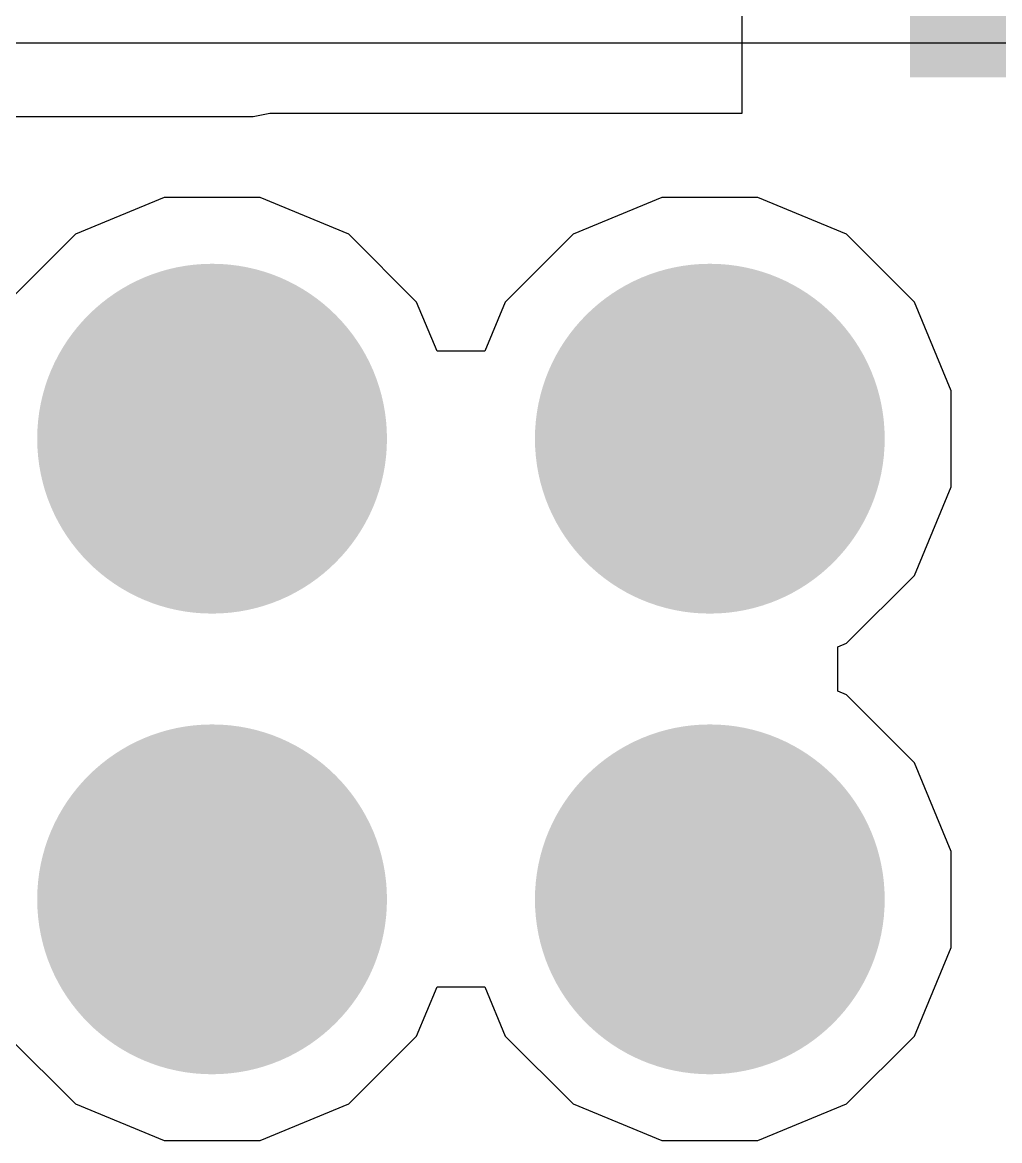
# Model space of a CAD drawing. Header units: inches. Extents: x -4 to 5258, y -4 to 5281.
# Drawn here: x 61.882 to 64.126, y 15.894 to 18.462 of the extents above; entities that cross this region are included whole.
import ezdxf

# ---------------------------------------------------------------- set-up
doc = ezdxf.new("R2010")
doc.units = ezdxf.units.IN
for name, color, linetype in [('Bottom Layer', 5, 'Continuous'), ('Bottom Solder', 6, 'Continuous'), ('Drill Drawing', 1, 'Continuous'), ('Layer 1', 16, 'Continuous'), ('Layer 2', 76, 'Continuous'), ('Top Layer', 1, 'Continuous'), ('Top Overlay', 2, 'Continuous'), ('Top Solder', 216, 'Continuous'), ('Via Holes', 16, 'Continuous')]:
    doc.layers.add(name, color=color, linetype=linetype)

# ---------------------------------------------------------------- blocks, each defined once
blk = doc.blocks.new('SOIC_8_19')
at = {"layer": 'Top Overlay'}
blk.add_hatch(color=2, dxfattribs=at).paths.add_polyline_path([(-1.8278, 1.5748), (-1.4976, 1.5748), (-1.4976, 2.2352), (-1.8278, 2.2352)])

msp = doc.modelspace()

# ---------------------------------------------------------------- hatches: boundary and pattern name
at = {"layer": 'Bottom Layer'}
h = msp.add_hatch(color=5, dxfattribs=at)
edge = h.paths.add_edge_path()
edge.add_arc((62.3174, 17.5059), 0.3, 0, 360)
h = msp.add_hatch(color=5, dxfattribs=at)
edge = h.paths.add_edge_path()
edge.add_arc((63.4604, 17.5059), 0.3, 0, 360)
h = msp.add_hatch(color=5, dxfattribs=at)
edge = h.paths.add_edge_path()
edge.add_arc((62.3174, 16.4482), 0.3, 0, 360)
h = msp.add_hatch(color=5, dxfattribs=at)
edge = h.paths.add_edge_path()
edge.add_arc((63.4604, 16.4482), 0.3, 0, 360)
at = {"layer": 'Bottom Solder'}
h = msp.add_hatch(color=6, dxfattribs=at)
edge = h.paths.add_edge_path()
edge.add_arc((62.3174, 17.5059), 0.4016, 0, 360)
h = msp.add_hatch(color=6, dxfattribs=at)
edge = h.paths.add_edge_path()
edge.add_arc((63.4604, 17.5059), 0.4016, 0, 360)
h = msp.add_hatch(color=6, dxfattribs=at)
edge = h.paths.add_edge_path()
edge.add_arc((62.3174, 16.4482), 0.4016, 0, 360)
h = msp.add_hatch(color=6, dxfattribs=at)
edge = h.paths.add_edge_path()
edge.add_arc((63.4604, 16.4482), 0.4016, 0, 360)
at = {"layer": 'Layer 1'}
h = msp.add_hatch(color=16, dxfattribs=at)
edge = h.paths.add_edge_path()
edge.add_arc((62.3174, 17.5059), 0.3, 0, 360)
h = msp.add_hatch(color=16, dxfattribs=at)
edge = h.paths.add_edge_path()
edge.add_arc((63.4604, 17.5059), 0.3, 0, 360)
h = msp.add_hatch(color=16, dxfattribs=at)
edge = h.paths.add_edge_path()
edge.add_arc((62.3174, 16.4482), 0.3, 0, 360)
h = msp.add_hatch(color=16, dxfattribs=at)
edge = h.paths.add_edge_path()
edge.add_arc((63.4604, 16.4482), 0.3, 0, 360)
at = {"layer": 'Layer 2'}
h = msp.add_hatch(color=76, dxfattribs=at)
edge = h.paths.add_edge_path()
edge.add_arc((62.3174, 17.5059), 0.3, 0, 360)
h = msp.add_hatch(color=76, dxfattribs=at)
edge = h.paths.add_edge_path()
edge.add_arc((63.4604, 17.5059), 0.3, 0, 360)
h = msp.add_hatch(color=76, dxfattribs=at)
edge = h.paths.add_edge_path()
edge.add_arc((62.3174, 16.4482), 0.3, 0, 360)
h = msp.add_hatch(color=76, dxfattribs=at)
edge = h.paths.add_edge_path()
edge.add_arc((63.4604, 16.4482), 0.3, 0, 360)
at = {"layer": 'Top Layer'}
h = msp.add_hatch(color=1, dxfattribs=at)
edge = h.paths.add_edge_path()
edge.add_arc((62.3174, 17.5059), 0.3, 0, 360)
h = msp.add_hatch(color=1, dxfattribs=at)
edge = h.paths.add_edge_path()
edge.add_arc((63.4604, 17.5059), 0.3, 0, 360)
h = msp.add_hatch(color=1, dxfattribs=at)
edge = h.paths.add_edge_path()
edge.add_arc((62.3174, 16.4482), 0.3, 0, 360)
h = msp.add_hatch(color=1, dxfattribs=at)
edge = h.paths.add_edge_path()
edge.add_arc((63.4604, 16.4482), 0.3, 0, 360)
at = {"layer": 'Top Solder'}
h = msp.add_hatch(color=216, dxfattribs=at)
edge = h.paths.add_edge_path()
edge.add_arc((62.3174, 17.5059), 0.4016, 0, 360)
h = msp.add_hatch(color=216, dxfattribs=at)
edge = h.paths.add_edge_path()
edge.add_arc((63.4604, 17.5059), 0.4016, 0, 360)
h = msp.add_hatch(color=216, dxfattribs=at)
edge = h.paths.add_edge_path()
edge.add_arc((62.3174, 16.4482), 0.4016, 0, 360)
h = msp.add_hatch(color=216, dxfattribs=at)
edge = h.paths.add_edge_path()
edge.add_arc((63.4604, 16.4482), 0.4016, 0, 360)
at = {"layer": 'Via Holes'}
h = msp.add_hatch(color=7, dxfattribs=at)
edge = h.paths.add_edge_path()
edge.add_arc((62.3174, 17.5059), 0.15, 0, 360)
h = msp.add_hatch(color=7, dxfattribs=at)
edge = h.paths.add_edge_path()
edge.add_arc((63.4604, 17.5059), 0.15, 0, 360)
h = msp.add_hatch(color=7, dxfattribs=at)
edge = h.paths.add_edge_path()
edge.add_arc((62.3174, 16.4482), 0.15, 0, 360)
h = msp.add_hatch(color=7, dxfattribs=at)
edge = h.paths.add_edge_path()
edge.add_arc((63.4604, 16.4482), 0.15, 0, 360)

# ---------------------------------------------------------------- linework, layer by layer
at = {"layer": 'Bottom Layer'}
for p, q in [((62.2072, 18.0599), (62.0036, 17.9755)), ((62.4276, 18.0599), (62.2072, 18.0599)), ((62.6312, 17.9755), (62.4276, 18.0599)), ((63.3502, 18.0599), (63.1466, 17.9755)), ((63.5706, 18.0599), (63.3502, 18.0599)), ((63.7742, 17.9755), (63.5706, 18.0599)), ((62.0036, 17.9755), (61.8477, 17.8197)), ((62.7871, 17.8197), (62.6312, 17.9755)), ((63.1466, 17.9755), (62.9907, 17.8197)), ((63.9301, 17.8197), (63.7742, 17.9755)), ((62.8339, 17.7066), (62.7871, 17.8197)), ((62.9907, 17.8197), (62.9439, 17.7066)), ((64.0144, 17.6161), (63.9301, 17.8197)), ((62.9439, 17.7066), (62.8339, 17.7066)), ((64.0144, 17.3957), (64.0144, 17.6161)), ((63.9301, 17.1921), (64.0144, 17.3957)), ((63.7742, 17.0362), (63.9301, 17.1921)), ((63.754, 17.0278), (63.7742, 17.0362)), ((63.754, 16.9262), (63.754, 17.0278)), ((63.7742, 16.9179), (63.754, 16.9262)), ((63.9301, 16.762), (63.7742, 16.9179)), ((64.0144, 16.5584), (63.9301, 16.762)), ((64.0144, 16.338), (64.0144, 16.5584)), ((63.9301, 16.1344), (64.0144, 16.338)), ((62.7871, 16.1344), (62.8339, 16.2475)), ((62.8339, 16.2475), (62.9439, 16.2475)), ((62.9439, 16.2475), (62.9907, 16.1344)), ((61.8477, 16.1344), (62.0036, 15.9785)), ((62.6312, 15.9785), (62.7871, 16.1344)), ((62.9907, 16.1344), (63.1466, 15.9785)), ((63.7742, 15.9785), (63.9301, 16.1344)), ((62.0036, 15.9785), (62.2072, 15.8942)), ((62.4276, 15.8942), (62.6312, 15.9785)), ((63.1466, 15.9785), (63.3502, 15.8942)), ((63.5706, 15.8942), (63.7742, 15.9785)), ((62.2072, 15.8942), (62.4276, 15.8942)), ((63.3502, 15.8942), (63.5706, 15.8942))]:
    msp.add_line(p, q, dxfattribs=at)
at = {"layer": 'Drill Drawing'}
for points in [[(62.1904, 17.6329, 0.0508, 0.0508, 0), (62.1904, 17.7599, 0.0508, 0.0508, 0)], [(62.1904, 17.7599, 0.0508, 0.0508, 0), (62.4444, 17.7599, 0.0508, 0.0508, 0)], [(62.4444, 17.6329, 0.0508, 0.0508, 0), (62.4444, 17.7599, 0.0508, 0.0508, 0)], [(63.3334, 17.6329, 0.0508, 0.0508, 0), (63.3334, 17.7599, 0.0508, 0.0508, 0)], [(63.3334, 17.7599, 0.0508, 0.0508, 0), (63.5874, 17.7599, 0.0508, 0.0508, 0)], [(63.5874, 17.6329, 0.0508, 0.0508, 0), (63.5874, 17.7599, 0.0508, 0.0508, 0)], [(62.2412, 17.5821, 0.0508, 0.0508, 0), (62.2412, 17.6583, 0.0508, 0.0508, 0)], [(62.2412, 17.6583, 0.0508, 0.0508, 0), (62.3936, 17.6583, 0.0508, 0.0508, 0)], [(62.3936, 17.5821, 0.0508, 0.0508, 0), (62.3936, 17.6583, 0.0508, 0.0508, 0)], [(63.3842, 17.5821, 0.0508, 0.0508, 0), (63.3842, 17.6583, 0.0508, 0.0508, 0)], [(63.3842, 17.6583, 0.0508, 0.0508, 0), (63.5366, 17.6583, 0.0508, 0.0508, 0)], [(63.5366, 17.5821, 0.0508, 0.0508, 0), (63.5366, 17.6583, 0.0508, 0.0508, 0)], [(62.0634, 17.3789, 0.0508, 0.0508, 0), (62.0634, 17.6329, 0.0508, 0.0508, 0)], [(62.0634, 17.6329, 0.0508, 0.0508, 0), (62.1904, 17.6329, 0.0508, 0.0508, 0)], [(62.4444, 17.6329, 0.0508, 0.0508, 0), (62.5714, 17.6329, 0.0508, 0.0508, 0)], [(62.5714, 17.3789, 0.0508, 0.0508, 0), (62.5714, 17.6329, 0.0508, 0.0508, 0)], [(63.2064, 17.3789, 0.0508, 0.0508, 0), (63.2064, 17.6329, 0.0508, 0.0508, 0)], [(63.2064, 17.6329, 0.0508, 0.0508, 0), (63.3334, 17.6329, 0.0508, 0.0508, 0)], [(63.5874, 17.6329, 0.0508, 0.0508, 0), (63.7144, 17.6329, 0.0508, 0.0508, 0)], [(63.7144, 17.3789, 0.0508, 0.0508, 0), (63.7144, 17.6329, 0.0508, 0.0508, 0)], [(62.165, 17.4297, 0.0508, 0.0508, 0), (62.165, 17.5821, 0.0508, 0.0508, 0)], [(62.165, 17.5821, 0.0508, 0.0508, 0), (62.2412, 17.5821, 0.0508, 0.0508, 0)], [(62.3936, 17.5821, 0.0508, 0.0508, 0), (62.4698, 17.5821, 0.0508, 0.0508, 0)], [(62.4698, 17.4297, 0.0508, 0.0508, 0), (62.4698, 17.5821, 0.0508, 0.0508, 0)], [(63.308, 17.4297, 0.0508, 0.0508, 0), (63.308, 17.5821, 0.0508, 0.0508, 0)], [(63.308, 17.5821, 0.0508, 0.0508, 0), (63.3842, 17.5821, 0.0508, 0.0508, 0)], [(63.5366, 17.5821, 0.0508, 0.0508, 0), (63.6128, 17.5821, 0.0508, 0.0508, 0)], [(63.6128, 17.4297, 0.0508, 0.0508, 0), (63.6128, 17.5821, 0.0508, 0.0508, 0)], [(62.165, 17.4297, 0.0508, 0.0508, 0), (62.2412, 17.4297, 0.0508, 0.0508, 0)], [(62.2412, 17.3535, 0.0508, 0.0508, 0), (62.2412, 17.4297, 0.0508, 0.0508, 0)], [(62.3936, 17.4297, 0.0508, 0.0508, 0), (62.4698, 17.4297, 0.0508, 0.0508, 0)], [(62.3936, 17.3535, 0.0508, 0.0508, 0), (62.3936, 17.4297, 0.0508, 0.0508, 0)], [(63.308, 17.4297, 0.0508, 0.0508, 0), (63.3842, 17.4297, 0.0508, 0.0508, 0)], [(63.3842, 17.3535, 0.0508, 0.0508, 0), (63.3842, 17.4297, 0.0508, 0.0508, 0)], [(63.5366, 17.4297, 0.0508, 0.0508, 0), (63.6128, 17.4297, 0.0508, 0.0508, 0)], [(63.5366, 17.3535, 0.0508, 0.0508, 0), (63.5366, 17.4297, 0.0508, 0.0508, 0)], [(62.0634, 17.3789, 0.0508, 0.0508, 0), (62.1904, 17.3789, 0.0508, 0.0508, 0)], [(62.1904, 17.2519, 0.0508, 0.0508, 0), (62.1904, 17.3789, 0.0508, 0.0508, 0)], [(62.4444, 17.3789, 0.0508, 0.0508, 0), (62.5714, 17.3789, 0.0508, 0.0508, 0)], [(62.4444, 17.2519, 0.0508, 0.0508, 0), (62.4444, 17.3789, 0.0508, 0.0508, 0)], [(63.2064, 17.3789, 0.0508, 0.0508, 0), (63.3334, 17.3789, 0.0508, 0.0508, 0)], [(63.3334, 17.2519, 0.0508, 0.0508, 0), (63.3334, 17.3789, 0.0508, 0.0508, 0)], [(63.5874, 17.3789, 0.0508, 0.0508, 0), (63.7144, 17.3789, 0.0508, 0.0508, 0)], [(63.5874, 17.2519, 0.0508, 0.0508, 0), (63.5874, 17.3789, 0.0508, 0.0508, 0)], [(62.2412, 17.3535, 0.0508, 0.0508, 0), (62.3936, 17.3535, 0.0508, 0.0508, 0)], [(63.3842, 17.3535, 0.0508, 0.0508, 0), (63.5366, 17.3535, 0.0508, 0.0508, 0)], [(62.1904, 17.2519, 0.0508, 0.0508, 0), (62.4444, 17.2519, 0.0508, 0.0508, 0)], [(63.3334, 17.2519, 0.0508, 0.0508, 0), (63.5874, 17.2519, 0.0508, 0.0508, 0)], [(62.1904, 16.5752, 0.0508, 0.0508, 0), (62.1904, 16.7022, 0.0508, 0.0508, 0)], [(62.1904, 16.7022, 0.0508, 0.0508, 0), (62.4444, 16.7022, 0.0508, 0.0508, 0)], [(62.4444, 16.5752, 0.0508, 0.0508, 0), (62.4444, 16.7022, 0.0508, 0.0508, 0)], [(63.3334, 16.5752, 0.0508, 0.0508, 0), (63.3334, 16.7022, 0.0508, 0.0508, 0)], [(63.3334, 16.7022, 0.0508, 0.0508, 0), (63.5874, 16.7022, 0.0508, 0.0508, 0)], [(63.5874, 16.5752, 0.0508, 0.0508, 0), (63.5874, 16.7022, 0.0508, 0.0508, 0)], [(62.2412, 16.5244, 0.0508, 0.0508, 0), (62.2412, 16.6006, 0.0508, 0.0508, 0)], [(62.2412, 16.6006, 0.0508, 0.0508, 0), (62.3936, 16.6006, 0.0508, 0.0508, 0)], [(62.3936, 16.5244, 0.0508, 0.0508, 0), (62.3936, 16.6006, 0.0508, 0.0508, 0)], [(63.3842, 16.5244, 0.0508, 0.0508, 0), (63.3842, 16.6006, 0.0508, 0.0508, 0)], [(63.3842, 16.6006, 0.0508, 0.0508, 0), (63.5366, 16.6006, 0.0508, 0.0508, 0)], [(63.5366, 16.5244, 0.0508, 0.0508, 0), (63.5366, 16.6006, 0.0508, 0.0508, 0)], [(62.0634, 16.3212, 0.0508, 0.0508, 0), (62.0634, 16.5752, 0.0508, 0.0508, 0)], [(62.0634, 16.5752, 0.0508, 0.0508, 0), (62.1904, 16.5752, 0.0508, 0.0508, 0)], [(62.4444, 16.5752, 0.0508, 0.0508, 0), (62.5714, 16.5752, 0.0508, 0.0508, 0)], [(62.5714, 16.3212, 0.0508, 0.0508, 0), (62.5714, 16.5752, 0.0508, 0.0508, 0)], [(63.2064, 16.3212, 0.0508, 0.0508, 0), (63.2064, 16.5752, 0.0508, 0.0508, 0)], [(63.2064, 16.5752, 0.0508, 0.0508, 0), (63.3334, 16.5752, 0.0508, 0.0508, 0)], [(63.5874, 16.5752, 0.0508, 0.0508, 0), (63.7144, 16.5752, 0.0508, 0.0508, 0)], [(63.7144, 16.3212, 0.0508, 0.0508, 0), (63.7144, 16.5752, 0.0508, 0.0508, 0)], [(62.165, 16.372, 0.0508, 0.0508, 0), (62.165, 16.5244, 0.0508, 0.0508, 0)], [(62.165, 16.5244, 0.0508, 0.0508, 0), (62.2412, 16.5244, 0.0508, 0.0508, 0)], [(62.3936, 16.5244, 0.0508, 0.0508, 0), (62.4698, 16.5244, 0.0508, 0.0508, 0)], [(62.4698, 16.372, 0.0508, 0.0508, 0), (62.4698, 16.5244, 0.0508, 0.0508, 0)], [(63.308, 16.372, 0.0508, 0.0508, 0), (63.308, 16.5244, 0.0508, 0.0508, 0)], [(63.308, 16.5244, 0.0508, 0.0508, 0), (63.3842, 16.5244, 0.0508, 0.0508, 0)], [(63.5366, 16.5244, 0.0508, 0.0508, 0), (63.6128, 16.5244, 0.0508, 0.0508, 0)], [(63.6128, 16.372, 0.0508, 0.0508, 0), (63.6128, 16.5244, 0.0508, 0.0508, 0)], [(62.165, 16.372, 0.0508, 0.0508, 0), (62.2412, 16.372, 0.0508, 0.0508, 0)], [(62.2412, 16.2958, 0.0508, 0.0508, 0), (62.2412, 16.372, 0.0508, 0.0508, 0)], [(62.3936, 16.372, 0.0508, 0.0508, 0), (62.4698, 16.372, 0.0508, 0.0508, 0)], [(62.3936, 16.2958, 0.0508, 0.0508, 0), (62.3936, 16.372, 0.0508, 0.0508, 0)], [(63.308, 16.372, 0.0508, 0.0508, 0), (63.3842, 16.372, 0.0508, 0.0508, 0)], [(63.3842, 16.2958, 0.0508, 0.0508, 0), (63.3842, 16.372, 0.0508, 0.0508, 0)], [(63.5366, 16.372, 0.0508, 0.0508, 0), (63.6128, 16.372, 0.0508, 0.0508, 0)], [(63.5366, 16.2958, 0.0508, 0.0508, 0), (63.5366, 16.372, 0.0508, 0.0508, 0)], [(62.0634, 16.3212, 0.0508, 0.0508, 0), (62.1904, 16.3212, 0.0508, 0.0508, 0)], [(62.1904, 16.1942, 0.0508, 0.0508, 0), (62.1904, 16.3212, 0.0508, 0.0508, 0)], [(62.4444, 16.3212, 0.0508, 0.0508, 0), (62.5714, 16.3212, 0.0508, 0.0508, 0)], [(62.4444, 16.1942, 0.0508, 0.0508, 0), (62.4444, 16.3212, 0.0508, 0.0508, 0)], [(63.2064, 16.3212, 0.0508, 0.0508, 0), (63.3334, 16.3212, 0.0508, 0.0508, 0)], [(63.3334, 16.1942, 0.0508, 0.0508, 0), (63.3334, 16.3212, 0.0508, 0.0508, 0)], [(63.5874, 16.3212, 0.0508, 0.0508, 0), (63.7144, 16.3212, 0.0508, 0.0508, 0)], [(63.5874, 16.1942, 0.0508, 0.0508, 0), (63.5874, 16.3212, 0.0508, 0.0508, 0)], [(62.2412, 16.2958, 0.0508, 0.0508, 0), (62.3936, 16.2958, 0.0508, 0.0508, 0)], [(63.3842, 16.2958, 0.0508, 0.0508, 0), (63.5366, 16.2958, 0.0508, 0.0508, 0)], [(62.1904, 16.1942, 0.0508, 0.0508, 0), (62.4444, 16.1942, 0.0508, 0.0508, 0)], [(63.3334, 16.1942, 0.0508, 0.0508, 0), (63.5874, 16.1942, 0.0508, 0.0508, 0)]]:
    msp.add_lwpolyline(points, format="xyseb", dxfattribs=at)
for points in [[(62.1777, 17.7599, 0.0254, 0.0254, 1), (62.2031, 17.7599, 0.0254, 0.0254, 1)], [(62.1777, 17.7599, 0.0254, 0.0254, 1), (62.2031, 17.7599, 0.0254, 0.0254, 1)], [(62.4317, 17.7599, 0.0254, 0.0254, 1), (62.4571, 17.7599, 0.0254, 0.0254, 1)], [(62.4317, 17.7599, 0.0254, 0.0254, 1), (62.4571, 17.7599, 0.0254, 0.0254, 1)], [(63.3207, 17.7599, 0.0254, 0.0254, 1), (63.3461, 17.7599, 0.0254, 0.0254, 1)], [(63.3207, 17.7599, 0.0254, 0.0254, 1), (63.3461, 17.7599, 0.0254, 0.0254, 1)], [(63.5747, 17.7599, 0.0254, 0.0254, 1), (63.6001, 17.7599, 0.0254, 0.0254, 1)], [(63.5747, 17.7599, 0.0254, 0.0254, 1), (63.6001, 17.7599, 0.0254, 0.0254, 1)], [(62.2285, 17.6583, 0.0254, 0.0254, 1), (62.2539, 17.6583, 0.0254, 0.0254, 1)], [(62.2285, 17.6583, 0.0254, 0.0254, 1), (62.2539, 17.6583, 0.0254, 0.0254, 1)], [(62.3809, 17.6583, 0.0254, 0.0254, 1), (62.4063, 17.6583, 0.0254, 0.0254, 1)], [(62.3809, 17.6583, 0.0254, 0.0254, 1), (62.4063, 17.6583, 0.0254, 0.0254, 1)], [(63.3715, 17.6583, 0.0254, 0.0254, 1), (63.3969, 17.6583, 0.0254, 0.0254, 1)], [(63.3715, 17.6583, 0.0254, 0.0254, 1), (63.3969, 17.6583, 0.0254, 0.0254, 1)], [(63.5239, 17.6583, 0.0254, 0.0254, 1), (63.5493, 17.6583, 0.0254, 0.0254, 1)], [(63.5239, 17.6583, 0.0254, 0.0254, 1), (63.5493, 17.6583, 0.0254, 0.0254, 1)], [(62.0507, 17.6329, 0.0254, 0.0254, 1), (62.0761, 17.6329, 0.0254, 0.0254, 1)], [(62.0507, 17.6329, 0.0254, 0.0254, 1), (62.0761, 17.6329, 0.0254, 0.0254, 1)], [(62.1777, 17.6329, 0.0254, 0.0254, 1), (62.2031, 17.6329, 0.0254, 0.0254, 1)], [(62.1777, 17.6329, 0.0254, 0.0254, 1), (62.2031, 17.6329, 0.0254, 0.0254, 1)], [(62.4317, 17.6329, 0.0254, 0.0254, 1), (62.4571, 17.6329, 0.0254, 0.0254, 1)], [(62.4317, 17.6329, 0.0254, 0.0254, 1), (62.4571, 17.6329, 0.0254, 0.0254, 1)], [(62.5587, 17.6329, 0.0254, 0.0254, 1), (62.5841, 17.6329, 0.0254, 0.0254, 1)], [(62.5587, 17.6329, 0.0254, 0.0254, 1), (62.5841, 17.6329, 0.0254, 0.0254, 1)], [(63.1937, 17.6329, 0.0254, 0.0254, 1), (63.2191, 17.6329, 0.0254, 0.0254, 1)], [(63.1937, 17.6329, 0.0254, 0.0254, 1), (63.2191, 17.6329, 0.0254, 0.0254, 1)], [(63.3207, 17.6329, 0.0254, 0.0254, 1), (63.3461, 17.6329, 0.0254, 0.0254, 1)], [(63.3207, 17.6329, 0.0254, 0.0254, 1), (63.3461, 17.6329, 0.0254, 0.0254, 1)], [(63.5747, 17.6329, 0.0254, 0.0254, 1), (63.6001, 17.6329, 0.0254, 0.0254, 1)], [(63.5747, 17.6329, 0.0254, 0.0254, 1), (63.6001, 17.6329, 0.0254, 0.0254, 1)], [(63.7017, 17.6329, 0.0254, 0.0254, 1), (63.7271, 17.6329, 0.0254, 0.0254, 1)], [(63.7017, 17.6329, 0.0254, 0.0254, 1), (63.7271, 17.6329, 0.0254, 0.0254, 1)], [(62.1523, 17.5821, 0.0254, 0.0254, 1), (62.1777, 17.5821, 0.0254, 0.0254, 1)], [(62.1523, 17.5821, 0.0254, 0.0254, 1), (62.1777, 17.5821, 0.0254, 0.0254, 1)], [(62.2285, 17.5821, 0.0254, 0.0254, 1), (62.2539, 17.5821, 0.0254, 0.0254, 1)], [(62.2285, 17.5821, 0.0254, 0.0254, 1), (62.2539, 17.5821, 0.0254, 0.0254, 1)], [(62.3809, 17.5821, 0.0254, 0.0254, 1), (62.4063, 17.5821, 0.0254, 0.0254, 1)], [(62.3809, 17.5821, 0.0254, 0.0254, 1), (62.4063, 17.5821, 0.0254, 0.0254, 1)], [(62.4571, 17.5821, 0.0254, 0.0254, 1), (62.4825, 17.5821, 0.0254, 0.0254, 1)], [(62.4571, 17.5821, 0.0254, 0.0254, 1), (62.4825, 17.5821, 0.0254, 0.0254, 1)], [(63.2953, 17.5821, 0.0254, 0.0254, 1), (63.3207, 17.5821, 0.0254, 0.0254, 1)], [(63.2953, 17.5821, 0.0254, 0.0254, 1), (63.3207, 17.5821, 0.0254, 0.0254, 1)], [(63.3715, 17.5821, 0.0254, 0.0254, 1), (63.3969, 17.5821, 0.0254, 0.0254, 1)], [(63.3715, 17.5821, 0.0254, 0.0254, 1), (63.3969, 17.5821, 0.0254, 0.0254, 1)], [(63.5239, 17.5821, 0.0254, 0.0254, 1), (63.5493, 17.5821, 0.0254, 0.0254, 1)], [(63.5239, 17.5821, 0.0254, 0.0254, 1), (63.5493, 17.5821, 0.0254, 0.0254, 1)], [(63.6001, 17.5821, 0.0254, 0.0254, 1), (63.6255, 17.5821, 0.0254, 0.0254, 1)], [(63.6001, 17.5821, 0.0254, 0.0254, 1), (63.6255, 17.5821, 0.0254, 0.0254, 1)], [(62.1523, 17.4297, 0.0254, 0.0254, 1), (62.1777, 17.4297, 0.0254, 0.0254, 1)], [(62.1523, 17.4297, 0.0254, 0.0254, 1), (62.1777, 17.4297, 0.0254, 0.0254, 1)], [(62.2285, 17.4297, 0.0254, 0.0254, 1), (62.2539, 17.4297, 0.0254, 0.0254, 1)], [(62.2285, 17.4297, 0.0254, 0.0254, 1), (62.2539, 17.4297, 0.0254, 0.0254, 1)], [(62.3809, 17.4297, 0.0254, 0.0254, 1), (62.4063, 17.4297, 0.0254, 0.0254, 1)], [(62.3809, 17.4297, 0.0254, 0.0254, 1), (62.4063, 17.4297, 0.0254, 0.0254, 1)], [(62.4571, 17.4297, 0.0254, 0.0254, 1), (62.4825, 17.4297, 0.0254, 0.0254, 1)], [(62.4571, 17.4297, 0.0254, 0.0254, 1), (62.4825, 17.4297, 0.0254, 0.0254, 1)], [(63.2953, 17.4297, 0.0254, 0.0254, 1), (63.3207, 17.4297, 0.0254, 0.0254, 1)], [(63.2953, 17.4297, 0.0254, 0.0254, 1), (63.3207, 17.4297, 0.0254, 0.0254, 1)], [(63.3715, 17.4297, 0.0254, 0.0254, 1), (63.3969, 17.4297, 0.0254, 0.0254, 1)], [(63.3715, 17.4297, 0.0254, 0.0254, 1), (63.3969, 17.4297, 0.0254, 0.0254, 1)], [(63.5239, 17.4297, 0.0254, 0.0254, 1), (63.5493, 17.4297, 0.0254, 0.0254, 1)], [(63.5239, 17.4297, 0.0254, 0.0254, 1), (63.5493, 17.4297, 0.0254, 0.0254, 1)], [(63.6001, 17.4297, 0.0254, 0.0254, 1), (63.6255, 17.4297, 0.0254, 0.0254, 1)], [(63.6001, 17.4297, 0.0254, 0.0254, 1), (63.6255, 17.4297, 0.0254, 0.0254, 1)], [(62.0507, 17.3789, 0.0254, 0.0254, 1), (62.0761, 17.3789, 0.0254, 0.0254, 1)], [(62.0507, 17.3789, 0.0254, 0.0254, 1), (62.0761, 17.3789, 0.0254, 0.0254, 1)], [(62.1777, 17.3789, 0.0254, 0.0254, 1), (62.2031, 17.3789, 0.0254, 0.0254, 1)], [(62.1777, 17.3789, 0.0254, 0.0254, 1), (62.2031, 17.3789, 0.0254, 0.0254, 1)], [(62.4317, 17.3789, 0.0254, 0.0254, 1), (62.4571, 17.3789, 0.0254, 0.0254, 1)], [(62.4317, 17.3789, 0.0254, 0.0254, 1), (62.4571, 17.3789, 0.0254, 0.0254, 1)], [(62.5587, 17.3789, 0.0254, 0.0254, 1), (62.5841, 17.3789, 0.0254, 0.0254, 1)], [(62.5587, 17.3789, 0.0254, 0.0254, 1), (62.5841, 17.3789, 0.0254, 0.0254, 1)], [(63.1937, 17.3789, 0.0254, 0.0254, 1), (63.2191, 17.3789, 0.0254, 0.0254, 1)], [(63.1937, 17.3789, 0.0254, 0.0254, 1), (63.2191, 17.3789, 0.0254, 0.0254, 1)], [(63.3207, 17.3789, 0.0254, 0.0254, 1), (63.3461, 17.3789, 0.0254, 0.0254, 1)], [(63.3207, 17.3789, 0.0254, 0.0254, 1), (63.3461, 17.3789, 0.0254, 0.0254, 1)], [(63.5747, 17.3789, 0.0254, 0.0254, 1), (63.6001, 17.3789, 0.0254, 0.0254, 1)], [(63.5747, 17.3789, 0.0254, 0.0254, 1), (63.6001, 17.3789, 0.0254, 0.0254, 1)], [(63.7017, 17.3789, 0.0254, 0.0254, 1), (63.7271, 17.3789, 0.0254, 0.0254, 1)], [(63.7017, 17.3789, 0.0254, 0.0254, 1), (63.7271, 17.3789, 0.0254, 0.0254, 1)], [(62.2285, 17.3535, 0.0254, 0.0254, 1), (62.2539, 17.3535, 0.0254, 0.0254, 1)], [(62.2285, 17.3535, 0.0254, 0.0254, 1), (62.2539, 17.3535, 0.0254, 0.0254, 1)], [(62.3809, 17.3535, 0.0254, 0.0254, 1), (62.4063, 17.3535, 0.0254, 0.0254, 1)], [(62.3809, 17.3535, 0.0254, 0.0254, 1), (62.4063, 17.3535, 0.0254, 0.0254, 1)], [(63.3715, 17.3535, 0.0254, 0.0254, 1), (63.3969, 17.3535, 0.0254, 0.0254, 1)], [(63.3715, 17.3535, 0.0254, 0.0254, 1), (63.3969, 17.3535, 0.0254, 0.0254, 1)], [(63.5239, 17.3535, 0.0254, 0.0254, 1), (63.5493, 17.3535, 0.0254, 0.0254, 1)], [(63.5239, 17.3535, 0.0254, 0.0254, 1), (63.5493, 17.3535, 0.0254, 0.0254, 1)], [(62.1777, 17.2519, 0.0254, 0.0254, 1), (62.2031, 17.2519, 0.0254, 0.0254, 1)], [(62.1777, 17.2519, 0.0254, 0.0254, 1), (62.2031, 17.2519, 0.0254, 0.0254, 1)], [(62.4317, 17.2519, 0.0254, 0.0254, 1), (62.4571, 17.2519, 0.0254, 0.0254, 1)], [(62.4317, 17.2519, 0.0254, 0.0254, 1), (62.4571, 17.2519, 0.0254, 0.0254, 1)], [(63.3207, 17.2519, 0.0254, 0.0254, 1), (63.3461, 17.2519, 0.0254, 0.0254, 1)], [(63.3207, 17.2519, 0.0254, 0.0254, 1), (63.3461, 17.2519, 0.0254, 0.0254, 1)], [(63.5747, 17.2519, 0.0254, 0.0254, 1), (63.6001, 17.2519, 0.0254, 0.0254, 1)], [(63.5747, 17.2519, 0.0254, 0.0254, 1), (63.6001, 17.2519, 0.0254, 0.0254, 1)], [(62.1777, 16.7022, 0.0254, 0.0254, 1), (62.2031, 16.7022, 0.0254, 0.0254, 1)], [(62.1777, 16.7022, 0.0254, 0.0254, 1), (62.2031, 16.7022, 0.0254, 0.0254, 1)], [(62.4317, 16.7022, 0.0254, 0.0254, 1), (62.4571, 16.7022, 0.0254, 0.0254, 1)], [(62.4317, 16.7022, 0.0254, 0.0254, 1), (62.4571, 16.7022, 0.0254, 0.0254, 1)], [(63.3207, 16.7022, 0.0254, 0.0254, 1), (63.3461, 16.7022, 0.0254, 0.0254, 1)], [(63.3207, 16.7022, 0.0254, 0.0254, 1), (63.3461, 16.7022, 0.0254, 0.0254, 1)], [(63.5747, 16.7022, 0.0254, 0.0254, 1), (63.6001, 16.7022, 0.0254, 0.0254, 1)], [(63.5747, 16.7022, 0.0254, 0.0254, 1), (63.6001, 16.7022, 0.0254, 0.0254, 1)], [(62.2285, 16.6006, 0.0254, 0.0254, 1), (62.2539, 16.6006, 0.0254, 0.0254, 1)], [(62.2285, 16.6006, 0.0254, 0.0254, 1), (62.2539, 16.6006, 0.0254, 0.0254, 1)], [(62.3809, 16.6006, 0.0254, 0.0254, 1), (62.4063, 16.6006, 0.0254, 0.0254, 1)], [(62.3809, 16.6006, 0.0254, 0.0254, 1), (62.4063, 16.6006, 0.0254, 0.0254, 1)], [(63.3715, 16.6006, 0.0254, 0.0254, 1), (63.3969, 16.6006, 0.0254, 0.0254, 1)], [(63.3715, 16.6006, 0.0254, 0.0254, 1), (63.3969, 16.6006, 0.0254, 0.0254, 1)], [(63.5239, 16.6006, 0.0254, 0.0254, 1), (63.5493, 16.6006, 0.0254, 0.0254, 1)], [(63.5239, 16.6006, 0.0254, 0.0254, 1), (63.5493, 16.6006, 0.0254, 0.0254, 1)], [(62.0507, 16.5752, 0.0254, 0.0254, 1), (62.0761, 16.5752, 0.0254, 0.0254, 1)], [(62.0507, 16.5752, 0.0254, 0.0254, 1), (62.0761, 16.5752, 0.0254, 0.0254, 1)], [(62.1777, 16.5752, 0.0254, 0.0254, 1), (62.2031, 16.5752, 0.0254, 0.0254, 1)], [(62.1777, 16.5752, 0.0254, 0.0254, 1), (62.2031, 16.5752, 0.0254, 0.0254, 1)], [(62.4317, 16.5752, 0.0254, 0.0254, 1), (62.4571, 16.5752, 0.0254, 0.0254, 1)], [(62.4317, 16.5752, 0.0254, 0.0254, 1), (62.4571, 16.5752, 0.0254, 0.0254, 1)], [(62.5587, 16.5752, 0.0254, 0.0254, 1), (62.5841, 16.5752, 0.0254, 0.0254, 1)], [(62.5587, 16.5752, 0.0254, 0.0254, 1), (62.5841, 16.5752, 0.0254, 0.0254, 1)], [(63.1937, 16.5752, 0.0254, 0.0254, 1), (63.2191, 16.5752, 0.0254, 0.0254, 1)], [(63.1937, 16.5752, 0.0254, 0.0254, 1), (63.2191, 16.5752, 0.0254, 0.0254, 1)], [(63.3207, 16.5752, 0.0254, 0.0254, 1), (63.3461, 16.5752, 0.0254, 0.0254, 1)], [(63.3207, 16.5752, 0.0254, 0.0254, 1), (63.3461, 16.5752, 0.0254, 0.0254, 1)], [(63.5747, 16.5752, 0.0254, 0.0254, 1), (63.6001, 16.5752, 0.0254, 0.0254, 1)], [(63.5747, 16.5752, 0.0254, 0.0254, 1), (63.6001, 16.5752, 0.0254, 0.0254, 1)], [(63.7017, 16.5752, 0.0254, 0.0254, 1), (63.7271, 16.5752, 0.0254, 0.0254, 1)], [(63.7017, 16.5752, 0.0254, 0.0254, 1), (63.7271, 16.5752, 0.0254, 0.0254, 1)], [(62.1523, 16.5244, 0.0254, 0.0254, 1), (62.1777, 16.5244, 0.0254, 0.0254, 1)], [(62.1523, 16.5244, 0.0254, 0.0254, 1), (62.1777, 16.5244, 0.0254, 0.0254, 1)], [(62.2285, 16.5244, 0.0254, 0.0254, 1), (62.2539, 16.5244, 0.0254, 0.0254, 1)], [(62.2285, 16.5244, 0.0254, 0.0254, 1), (62.2539, 16.5244, 0.0254, 0.0254, 1)], [(62.3809, 16.5244, 0.0254, 0.0254, 1), (62.4063, 16.5244, 0.0254, 0.0254, 1)], [(62.3809, 16.5244, 0.0254, 0.0254, 1), (62.4063, 16.5244, 0.0254, 0.0254, 1)], [(62.4571, 16.5244, 0.0254, 0.0254, 1), (62.4825, 16.5244, 0.0254, 0.0254, 1)], [(62.4571, 16.5244, 0.0254, 0.0254, 1), (62.4825, 16.5244, 0.0254, 0.0254, 1)], [(63.2953, 16.5244, 0.0254, 0.0254, 1), (63.3207, 16.5244, 0.0254, 0.0254, 1)], [(63.2953, 16.5244, 0.0254, 0.0254, 1), (63.3207, 16.5244, 0.0254, 0.0254, 1)], [(63.3715, 16.5244, 0.0254, 0.0254, 1), (63.3969, 16.5244, 0.0254, 0.0254, 1)], [(63.3715, 16.5244, 0.0254, 0.0254, 1), (63.3969, 16.5244, 0.0254, 0.0254, 1)], [(63.5239, 16.5244, 0.0254, 0.0254, 1), (63.5493, 16.5244, 0.0254, 0.0254, 1)], [(63.5239, 16.5244, 0.0254, 0.0254, 1), (63.5493, 16.5244, 0.0254, 0.0254, 1)], [(63.6001, 16.5244, 0.0254, 0.0254, 1), (63.6255, 16.5244, 0.0254, 0.0254, 1)], [(63.6001, 16.5244, 0.0254, 0.0254, 1), (63.6255, 16.5244, 0.0254, 0.0254, 1)], [(62.1523, 16.372, 0.0254, 0.0254, 1), (62.1777, 16.372, 0.0254, 0.0254, 1)], [(62.1523, 16.372, 0.0254, 0.0254, 1), (62.1777, 16.372, 0.0254, 0.0254, 1)], [(62.2285, 16.372, 0.0254, 0.0254, 1), (62.2539, 16.372, 0.0254, 0.0254, 1)], [(62.2285, 16.372, 0.0254, 0.0254, 1), (62.2539, 16.372, 0.0254, 0.0254, 1)], [(62.3809, 16.372, 0.0254, 0.0254, 1), (62.4063, 16.372, 0.0254, 0.0254, 1)], [(62.3809, 16.372, 0.0254, 0.0254, 1), (62.4063, 16.372, 0.0254, 0.0254, 1)], [(62.4571, 16.372, 0.0254, 0.0254, 1), (62.4825, 16.372, 0.0254, 0.0254, 1)], [(62.4571, 16.372, 0.0254, 0.0254, 1), (62.4825, 16.372, 0.0254, 0.0254, 1)], [(63.2953, 16.372, 0.0254, 0.0254, 1), (63.3207, 16.372, 0.0254, 0.0254, 1)], [(63.2953, 16.372, 0.0254, 0.0254, 1), (63.3207, 16.372, 0.0254, 0.0254, 1)], [(63.3715, 16.372, 0.0254, 0.0254, 1), (63.3969, 16.372, 0.0254, 0.0254, 1)], [(63.3715, 16.372, 0.0254, 0.0254, 1), (63.3969, 16.372, 0.0254, 0.0254, 1)], [(63.5239, 16.372, 0.0254, 0.0254, 1), (63.5493, 16.372, 0.0254, 0.0254, 1)], [(63.5239, 16.372, 0.0254, 0.0254, 1), (63.5493, 16.372, 0.0254, 0.0254, 1)], [(63.6001, 16.372, 0.0254, 0.0254, 1), (63.6255, 16.372, 0.0254, 0.0254, 1)], [(63.6001, 16.372, 0.0254, 0.0254, 1), (63.6255, 16.372, 0.0254, 0.0254, 1)], [(62.0507, 16.3212, 0.0254, 0.0254, 1), (62.0761, 16.3212, 0.0254, 0.0254, 1)], [(62.0507, 16.3212, 0.0254, 0.0254, 1), (62.0761, 16.3212, 0.0254, 0.0254, 1)], [(62.1777, 16.3212, 0.0254, 0.0254, 1), (62.2031, 16.3212, 0.0254, 0.0254, 1)], [(62.1777, 16.3212, 0.0254, 0.0254, 1), (62.2031, 16.3212, 0.0254, 0.0254, 1)], [(62.4317, 16.3212, 0.0254, 0.0254, 1), (62.4571, 16.3212, 0.0254, 0.0254, 1)], [(62.4317, 16.3212, 0.0254, 0.0254, 1), (62.4571, 16.3212, 0.0254, 0.0254, 1)], [(62.5587, 16.3212, 0.0254, 0.0254, 1), (62.5841, 16.3212, 0.0254, 0.0254, 1)], [(62.5587, 16.3212, 0.0254, 0.0254, 1), (62.5841, 16.3212, 0.0254, 0.0254, 1)], [(63.1937, 16.3212, 0.0254, 0.0254, 1), (63.2191, 16.3212, 0.0254, 0.0254, 1)], [(63.1937, 16.3212, 0.0254, 0.0254, 1), (63.2191, 16.3212, 0.0254, 0.0254, 1)], [(63.3207, 16.3212, 0.0254, 0.0254, 1), (63.3461, 16.3212, 0.0254, 0.0254, 1)], [(63.3207, 16.3212, 0.0254, 0.0254, 1), (63.3461, 16.3212, 0.0254, 0.0254, 1)], [(63.5747, 16.3212, 0.0254, 0.0254, 1), (63.6001, 16.3212, 0.0254, 0.0254, 1)], [(63.5747, 16.3212, 0.0254, 0.0254, 1), (63.6001, 16.3212, 0.0254, 0.0254, 1)], [(63.7017, 16.3212, 0.0254, 0.0254, 1), (63.7271, 16.3212, 0.0254, 0.0254, 1)], [(63.7017, 16.3212, 0.0254, 0.0254, 1), (63.7271, 16.3212, 0.0254, 0.0254, 1)], [(62.2285, 16.2958, 0.0254, 0.0254, 1), (62.2539, 16.2958, 0.0254, 0.0254, 1)], [(62.2285, 16.2958, 0.0254, 0.0254, 1), (62.2539, 16.2958, 0.0254, 0.0254, 1)], [(62.3809, 16.2958, 0.0254, 0.0254, 1), (62.4063, 16.2958, 0.0254, 0.0254, 1)], [(62.3809, 16.2958, 0.0254, 0.0254, 1), (62.4063, 16.2958, 0.0254, 0.0254, 1)], [(63.3715, 16.2958, 0.0254, 0.0254, 1), (63.3969, 16.2958, 0.0254, 0.0254, 1)], [(63.3715, 16.2958, 0.0254, 0.0254, 1), (63.3969, 16.2958, 0.0254, 0.0254, 1)], [(63.5239, 16.2958, 0.0254, 0.0254, 1), (63.5493, 16.2958, 0.0254, 0.0254, 1)], [(63.5239, 16.2958, 0.0254, 0.0254, 1), (63.5493, 16.2958, 0.0254, 0.0254, 1)], [(62.1777, 16.1942, 0.0254, 0.0254, 1), (62.2031, 16.1942, 0.0254, 0.0254, 1)], [(62.1777, 16.1942, 0.0254, 0.0254, 1), (62.2031, 16.1942, 0.0254, 0.0254, 1)], [(62.4317, 16.1942, 0.0254, 0.0254, 1), (62.4571, 16.1942, 0.0254, 0.0254, 1)], [(62.4317, 16.1942, 0.0254, 0.0254, 1), (62.4571, 16.1942, 0.0254, 0.0254, 1)], [(63.3207, 16.1942, 0.0254, 0.0254, 1), (63.3461, 16.1942, 0.0254, 0.0254, 1)], [(63.3207, 16.1942, 0.0254, 0.0254, 1), (63.3461, 16.1942, 0.0254, 0.0254, 1)], [(63.5747, 16.1942, 0.0254, 0.0254, 1), (63.6001, 16.1942, 0.0254, 0.0254, 1)], [(63.5747, 16.1942, 0.0254, 0.0254, 1), (63.6001, 16.1942, 0.0254, 0.0254, 1)]]:
    msp.add_lwpolyline(points, format="xyseb", close=True, dxfattribs=at)
at = {"layer": 'Layer 1'}
for p, q in [((62.2072, 18.0599), (62.0036, 17.9755)), ((62.4276, 18.0599), (62.2072, 18.0599)), ((62.6312, 17.9755), (62.4276, 18.0599)), ((63.3502, 18.0599), (63.1466, 17.9755)), ((63.5706, 18.0599), (63.3502, 18.0599)), ((63.7742, 17.9755), (63.5706, 18.0599)), ((62.0036, 17.9755), (61.8477, 17.8197)), ((62.7871, 17.8197), (62.6312, 17.9755)), ((63.1466, 17.9755), (62.9907, 17.8197)), ((63.9301, 17.8197), (63.7742, 17.9755)), ((62.8339, 17.7066), (62.7871, 17.8197)), ((62.9907, 17.8197), (62.9439, 17.7066)), ((64.0144, 17.6161), (63.9301, 17.8197)), ((62.9439, 17.7066), (62.8339, 17.7066)), ((64.0144, 17.3957), (64.0144, 17.6161)), ((63.9301, 17.1921), (64.0144, 17.3957)), ((63.7742, 17.0362), (63.9301, 17.1921)), ((63.754, 17.0278), (63.7742, 17.0362)), ((63.754, 16.9262), (63.754, 17.0278)), ((63.7742, 16.9179), (63.754, 16.9262)), ((63.9301, 16.762), (63.7742, 16.9179)), ((64.0144, 16.5584), (63.9301, 16.762)), ((64.0144, 16.338), (64.0144, 16.5584)), ((63.9301, 16.1344), (64.0144, 16.338)), ((62.7871, 16.1344), (62.8339, 16.2475)), ((62.8339, 16.2475), (62.9439, 16.2475)), ((62.9439, 16.2475), (62.9907, 16.1344)), ((61.8477, 16.1344), (62.0036, 15.9785)), ((62.6312, 15.9785), (62.7871, 16.1344)), ((62.9907, 16.1344), (63.1466, 15.9785)), ((63.7742, 15.9785), (63.9301, 16.1344)), ((62.0036, 15.9785), (62.2072, 15.8942)), ((62.4276, 15.8942), (62.6312, 15.9785)), ((63.1466, 15.9785), (63.3502, 15.8942)), ((63.5706, 15.8942), (63.7742, 15.9785)), ((62.2072, 15.8942), (62.4276, 15.8942)), ((63.3502, 15.8942), (63.5706, 15.8942))]:
    msp.add_line(p, q, dxfattribs=at)
at = {"layer": 'Layer 2'}
msp.add_line((59.8563, 18.4147), (64.5505, 18.4147), dxfattribs=at)
at = {"layer": 'Top Layer'}
for p, q in [((63.5345, 18.253), (63.5345, 18.509)), ((60.9962, 18.2455), (62.412, 18.2455)), ((62.412, 18.2455), (62.4497, 18.253)), ((62.4497, 18.253), (63.5345, 18.253))]:
    msp.add_line(p, q, dxfattribs=at)

# ---------------------------------------------------------------- block references
at = {"rotation": 270}
msp.add_blockref('SOIC_8_19', (62.3455, 16.838), dxfattribs=at)

doc.saveas('drawing.dxf')
